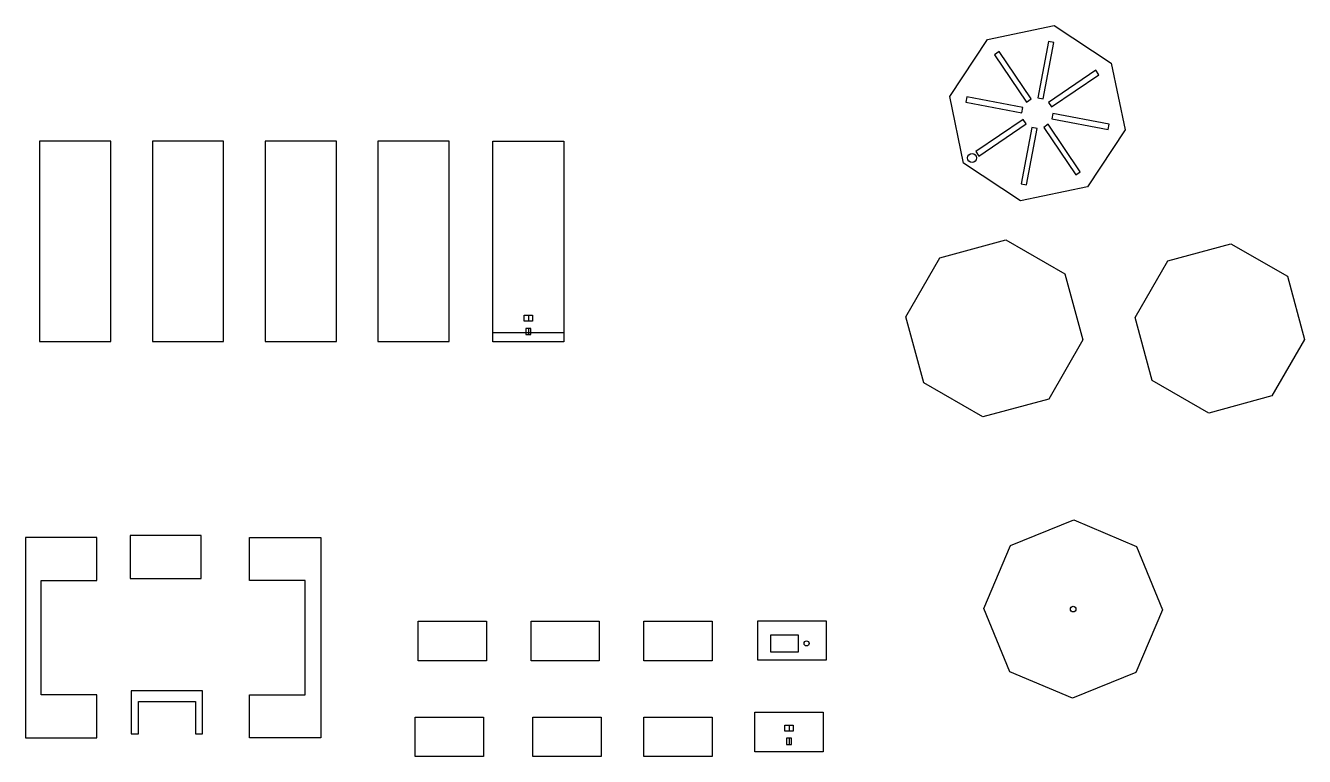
# Model space of a CAD drawing. Header units: millimetres. Extents: x -1470 to 799, y -1141 to 155.
import ezdxf

# ---------------------------------------------------------------- set-up
doc = ezdxf.new("R2010")
doc.units = ezdxf.units.MM
doc.layers.get('0').update_dxf_attribs({"linetype": 'CONTINUOUS'})

msp = doc.modelspace()

# ---------------------------------------------------------------- linework, layer by layer
for p, q in [((-578.2, -358.4), (-578.2, -369)), ((-578.2, -381.7), (-578.2, -392.7)), ((-641.4, -388.9), (-515, -388.9)), ((-171.1, -970.3), (-171.1, -900.4)), ((-171.1, -900.4), (-50, -900.4)), ((-50, -900.4), (-50, -970.3)), ((-50, -970.3), (-171.1, -970.3)), ((-115.6, -1085.6), (-115.6, -1096.3)), ((-115.6, -1109), (-115.6, -1120))]:
    msp.add_line(p, q)
for points in [[(413.8, -130.9), (295.2, -155.4), (194.1, -88.8), (169.6, 29.8), (236.2, 130.9), (354.8, 155.4), (455.9, 88.8), (480.4, -29.8)], [(325.5, 27.4), (335, 25.6), (354.1, 125.4), (344.6, 127.2)], [(305.9, 19.7), (313.9, 25.2), (256.9, 109.2), (248.9, 103.8)], [(344.7, 19.1), (350.2, 11.1), (434.2, 68.1), (428.8, 76.1)], [(297.6, 0.5), (299.4, 10), (199.6, 29.1), (197.8, 19.6)], [(305.3, -19.1), (299.8, -11.1), (215.8, -68.1), (221.2, -76.1)], [(336.1, -25.2), (393.1, -109.2), (401.1, -103.8), (344.1, -19.7)], [(352.4, -0.5), (350.6, -10), (450.4, -29.1), (452.2, -19.6)], [(324.5, -27.4), (315, -25.6), (295.9, -125.4), (305.4, -127.2)], [(-1318.8, -49.4), (-1445.2, -49.4), (-1445.2, -405), (-1318.8, -405)], [(-1118.8, -405), (-1118.8, -49.4), (-1245.2, -49.4), (-1245.2, -405)], [(-918.8, -405), (-918.8, -49.4), (-1045.2, -49.4), (-1045.2, -405)], [(-718.8, -405), (-718.8, -49.4), (-845.2, -49.4), (-845.2, -405)], [(-641.4, -49.8), (-515, -49.8), (-515, -405.4), (-641.4, -405.4)], [(345.2, -507.1), (228.3, -538.7), (123.3, -478.4), (91.7, -361.5), (152, -256.5), (268.9, -224.9), (373.9, -285.2), (405.5, -402.1)], [(629.1, -531.9), (528.7, -474.2), (498.5, -362.3), (556.2, -261.9), (668.1, -231.7), (768.5, -289.4), (798.7, -401.2), (741, -501.7)], [(-585.8, -358.4), (-570.6, -358.4), (-570.6, -369), (-585.8, -369)], [(-573.7, -381.7), (-582.7, -381.7), (-582.7, -392.7), (-573.7, -392.7)], [(275.9, -991), (230.2, -878.8), (277.2, -767.2), (389.4, -721.6), (501, -768.6), (546.7, -880.8), (499.6, -992.4), (387.5, -1038)], [(-1470.2, -752.7), (-1470.2, -1108.3), (-1343.8, -1108.3), (-1343.8, -1032.1), (-1442.8, -1032.1), (-1442.8, -828.9), (-1343.8, -828.9), (-1343.8, -752.7)], [(-1158.6, -749.2), (-1284.9, -749.2), (-1284.9, -825.4), (-1158.6, -825.4)], [(-1072.9, -752.7), (-946.5, -752.7), (-946.5, -1108.3), (-1072.9, -1108.3), (-1072.9, -1032.1), (-973.9, -1032.1), (-973.9, -828.9), (-1072.9, -828.9)], [(-652.3, -901.4), (-652.3, -971.3), (-773.4, -971.3), (-773.4, -901.4)], [(-452.3, -901.4), (-452.3, -971.3), (-573.4, -971.3), (-573.4, -901.4)], [(-252.3, -901.4), (-252.3, -971.3), (-373.4, -971.3), (-373.4, -901.4)], [(-148.4, -955.7), (-98.6, -955.7), (-98.6, -925.8), (-148.4, -925.8)], [(-1156.3, -1024.9), (-1282.6, -1024.9), (-1282.6, -1101.1), (-1269.9, -1101.1), (-1269.9, -1043.9), (-1169, -1043.9), (-1169, -1101.1), (-1156.3, -1101.1)], [(-176.2, -1062.8), (-55.1, -1062.8), (-55.1, -1132.7), (-176.2, -1132.7)], [(-658, -1071.2), (-658, -1141.1), (-779.1, -1141.1), (-779.1, -1071.2)], [(-449.1, -1071.2), (-449.1, -1141.1), (-570.2, -1141.1), (-570.2, -1071.2)], [(-252.2, -1071.2), (-252.2, -1141.1), (-373.3, -1141.1), (-373.3, -1071.2)], [(-123.2, -1085.6), (-108.1, -1085.6), (-108.1, -1096.3), (-123.2, -1096.3)], [(-111.1, -1109), (-120.1, -1109), (-120.1, -1120), (-111.1, -1120)]]:
    msp.add_lwpolyline(points, close=True)
for centre, radius in [((209.1, -79.4), 7.94), ((388.4, -879.8), 5), ((-84.6, -940.7), 4.5)]:
    msp.add_circle(centre, radius)

doc.saveas('drawing.dxf')
